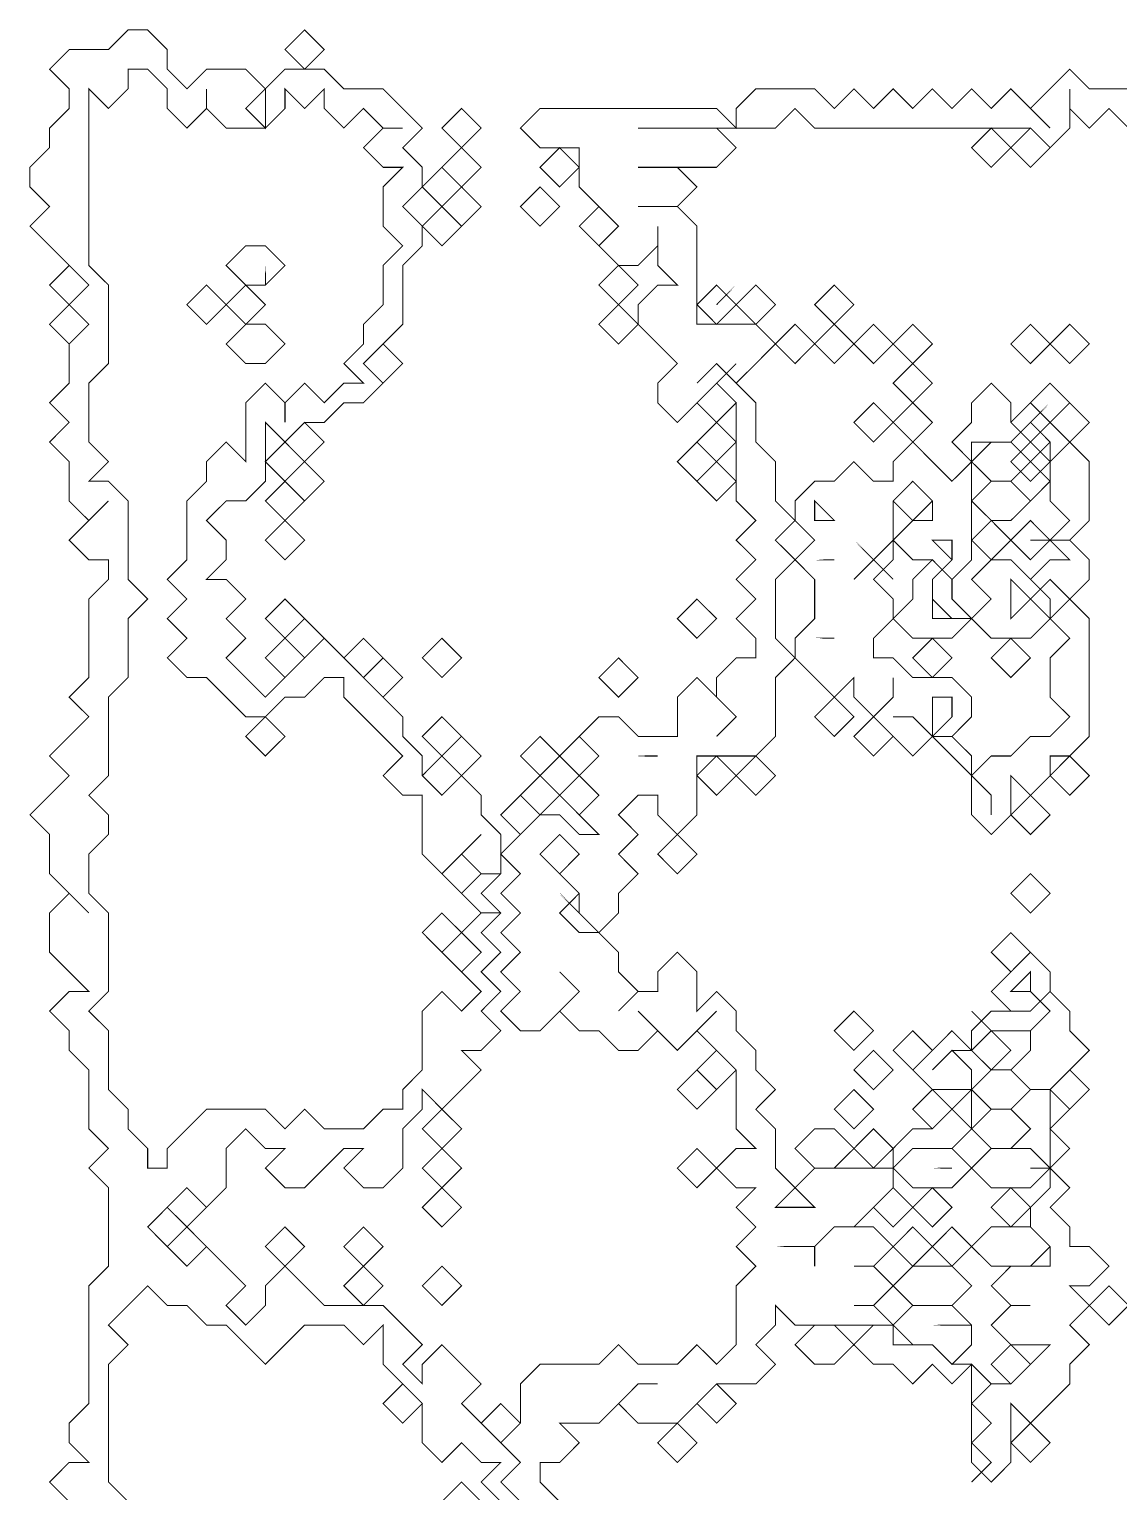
# Model space of a CAD drawing. Header units: metres. Extents: x 0 to 4945, y -4945 to 0.
# Drawn here: x 590 to 1127, y -2559 to -1838 of the extents above; entities that cross this region are included whole.
import ezdxf

# ---------------------------------------------------------------- set-up
doc = ezdxf.new("R2010")
doc.units = ezdxf.units.M
for name, color, linetype in [('conductor', 1, 'Continuous'), ('dielectric', 8, 'Continuous'), ('substrate', 5, 'Continuous')]:
    doc.layers.add(name, color=color, linetype=linetype)

msp = doc.modelspace()

# ---------------------------------------------------------------- linework, layer by layer
at = {"layer": 'conductor', "const_width": 0.5}
for points in [[(638.6, -1857.75), (638.6, -1867.43), (628.93, -1877.1), (619.25, -1867.43), (619.25, -1877.1), (619.25, -1886.78), (619.25, -1896.45), (619.25, -1906.13), (619.25, -1915.8), (619.25, -1925.48), (619.25, -1935.16), (619.25, -1944.83), (619.25, -1954.51), (628.93, -1964.18), (628.93, -1973.86), (628.93, -1983.54), (628.93, -1993.21), (628.93, -2002.89), (619.25, -2012.56), (619.25, -2022.24), (619.25, -2031.91), (619.25, -2041.59), (628.93, -2051.27), (619.25, -2060.94), (628.93, -2060.94), (638.6, -2070.62), (638.6, -2080.29), (638.6, -2089.97), (638.6, -2099.64), (638.6, -2109.32), (648.28, -2119), (638.6, -2128.67), (638.6, -2138.35), (638.6, -2148.02), (638.6, -2157.7), (628.93, -2167.38), (628.93, -2177.05), (628.93, -2186.73), (628.93, -2196.4), (628.93, -2206.08), (619.25, -2215.75), (628.93, -2225.43), (628.93, -2235.11), (619.25, -2244.78), (619.25, -2254.46), (619.25, -2264.13), (628.93, -2273.81), (628.93, -2283.48), (628.93, -2293.16), (628.93, -2302.84), (628.93, -2312.51), (619.25, -2322.19), (628.93, -2331.86), (628.93, -2341.54), (628.93, -2351.21), (628.93, -2360.89), (638.6, -2370.57), (638.6, -2380.24), (648.28, -2389.92), (648.28, -2399.59), (657.95, -2399.59), (657.95, -2389.92), (667.63, -2380.24), (677.3, -2370.57), (686.98, -2370.57), (696.66, -2370.57), (706.33, -2370.57), (716.01, -2380.24), (725.68, -2370.57), (735.36, -2380.24), (745.04, -2380.24), (754.71, -2380.24), (764.39, -2370.57), (774.06, -2370.57), (774.06, -2360.89), (783.74, -2351.21), (783.74, -2341.54), (783.74, -2331.86), (783.74, -2322.19), (793.41, -2312.51), (803.09, -2322.19), (812.77, -2312.51), (803.09, -2302.84), (812.77, -2293.16), (803.09, -2283.48), (812.77, -2273.81), (822.44, -2273.81), (812.77, -2273.81), (803.09, -2264.13), (812.77, -2254.46), (822.44, -2254.46), (812.77, -2254.46), (803.09, -2244.78), (812.77, -2235.11), (803.09, -2244.78), (793.41, -2254.46), (783.74, -2244.78), (783.74, -2235.11), (783.74, -2225.43), (783.74, -2215.75), (774.06, -2215.75), (764.39, -2206.08), (774.06, -2196.4), (764.39, -2186.73), (754.71, -2177.05), (745.04, -2167.38), (745.04, -2157.7), (735.36, -2157.7), (725.68, -2167.38), (716.01, -2167.38), (706.33, -2177.05), (696.66, -2177.05), (686.98, -2167.38), (677.3, -2157.7), (667.63, -2157.7), (657.95, -2148.02), (667.63, -2138.35), (657.95, -2128.67), (667.63, -2119), (657.95, -2109.32), (667.63, -2099.64), (667.63, -2089.97), (667.63, -2080.29), (667.63, -2070.62), (677.3, -2060.94), (677.3, -2051.27), (686.98, -2041.59), (696.66, -2051.27), (696.66, -2041.59), (696.66, -2031.91), (696.66, -2022.24), (706.33, -2012.56), (716.01, -2022.24), (716.01, -2031.91), (716.01, -2022.24), (725.68, -2012.56), (735.36, -2022.24), (745.04, -2012.56), (754.71, -2012.56), (745.04, -2002.89), (754.71, -1993.21), (754.71, -1983.54), (764.39, -1973.86), (764.39, -1964.18), (764.39, -1954.51), (774.06, -1944.83), (764.39, -1935.16), (764.39, -1925.48), (764.39, -1915.8), (774.06, -1906.13), (764.39, -1906.13), (754.71, -1896.45), (764.39, -1886.78), (774.06, -1886.78), (764.39, -1886.78), (754.71, -1877.1), (745.04, -1886.78), (735.36, -1877.1), (735.36, -1867.43), (725.68, -1877.1), (716.01, -1867.43), (716.01, -1877.1), (706.33, -1886.78), (696.66, -1886.78), (686.98, -1886.78), (677.3, -1877.1), (677.3, -1867.43), (677.3, -1877.1), (667.63, -1886.78), (657.95, -1877.1), (657.95, -1867.43), (648.28, -1857.75)], [(696.66, -1867.43)], [(870.82, -1886.78)], [(1054.66, -1896.45), (1064.34, -1886.78), (1074.01, -1896.45), (1064.34, -1906.13)], [(1074.01, -1896.45), (1083.69, -1886.78), (1093.36, -1896.45), (1083.69, -1906.13)], [(870.82, -1906.13)], [(686.98, -1954.51), (696.66, -1944.83), (706.33, -1944.83), (716.01, -1954.51), (706.33, -1964.18), (696.66, -1964.18)], [(890.17, -1944.83)], [(667.63, -1973.86), (677.3, -1964.18), (686.98, -1973.86), (677.3, -1983.54)], [(686.98, -1973.86), (696.66, -1964.18), (706.33, -1973.86), (696.66, -1983.54)], [(919.2, -1973.86), (928.88, -1964.18), (938.55, -1973.86), (928.88, -1983.54)], [(938.55, -1973.86), (948.23, -1964.18), (957.9, -1973.86), (948.23, -1983.54)], [(977.25, -1973.86), (986.93, -1964.18), (996.61, -1973.86), (986.93, -1983.54)], [(686.98, -1993.21), (696.66, -1983.54), (706.33, -1983.54), (716.01, -1993.21), (706.33, -2002.89), (696.66, -2002.89)], [(957.9, -1993.21), (967.58, -1983.54), (977.25, -1993.21), (967.58, -2002.89)], [(977.25, -1993.21), (986.93, -1983.54), (996.61, -1993.21), (986.93, -2002.89)], [(996.61, -1993.21), (1006.28, -1983.54), (1015.96, -1993.21), (1006.28, -2002.89)], [(1015.96, -1993.21), (1025.63, -1983.54), (1035.31, -1993.21), (1025.63, -2002.89)], [(1074.01, -1993.21), (1083.69, -1983.54), (1093.36, -1993.21), (1083.69, -2002.89)], [(1093.36, -1993.21), (1103.04, -1983.54), (1112.71, -1993.21), (1103.04, -2002.89)], [(1015.96, -2012.56), (1025.63, -2002.89), (1035.31, -2012.56), (1025.63, -2022.24)], [(1054.66, -2022.24), (1064.34, -2012.56), (1074.01, -2022.24), (1074.01, -2031.91), (1083.69, -2041.59), (1074.01, -2051.27), (1083.69, -2060.94), (1093.36, -2051.27), (1103.04, -2041.59), (1112.71, -2051.27), (1112.71, -2060.94), (1112.71, -2070.62), (1112.71, -2080.29), (1103.04, -2089.97), (1093.36, -2089.97), (1083.69, -2089.97), (1093.36, -2089.97), (1103.04, -2089.97), (1112.71, -2099.64), (1112.71, -2109.32), (1103.04, -2119), (1093.36, -2109.32), (1083.69, -2119), (1074.01, -2109.32), (1074.01, -2119), (1074.01, -2128.67), (1083.69, -2119), (1093.36, -2128.67), (1103.04, -2119), (1112.71, -2128.67), (1112.71, -2138.35), (1112.71, -2148.02), (1112.71, -2157.7), (1112.71, -2167.38), (1112.71, -2177.05), (1112.71, -2186.73), (1103.04, -2196.4), (1093.36, -2196.4), (1093.36, -2206.08), (1083.69, -2215.75), (1074.01, -2206.08), (1074.01, -2215.75), (1074.01, -2225.43), (1064.34, -2235.11), (1054.66, -2225.43), (1054.66, -2215.75), (1054.66, -2206.08), (1044.98, -2196.4), (1035.31, -2186.73), (1044.98, -2177.05), (1044.98, -2167.38), (1035.31, -2167.38), (1035.31, -2177.05), (1035.31, -2186.73), (1025.63, -2196.4), (1015.96, -2186.73), (1006.28, -2177.05), (1015.96, -2167.38), (1015.96, -2157.7), (1015.96, -2167.38), (1006.28, -2177.05), (996.61, -2167.38), (996.61, -2157.7), (986.93, -2167.38), (977.25, -2157.7), (967.58, -2148.02), (967.58, -2138.35), (977.25, -2128.67), (977.25, -2119), (977.25, -2109.32), (967.58, -2099.64), (977.25, -2089.97), (967.58, -2080.29), (967.58, -2070.62), (977.25, -2060.94), (986.93, -2060.94), (996.61, -2051.27), (1006.28, -2060.94), (1015.96, -2060.94), (1015.96, -2051.27), (1025.63, -2041.59), (1035.31, -2051.27), (1044.98, -2060.94), (1054.66, -2051.27), (1044.98, -2041.59), (1054.66, -2031.91)], [(1083.69, -2022.24), (1093.36, -2012.56), (1103.04, -2022.24), (1093.36, -2031.91)], [(996.61, -2031.91), (1006.28, -2022.24), (1015.96, -2031.91), (1006.28, -2041.59)], [(1015.96, -2031.91), (1025.63, -2022.24), (1035.31, -2031.91), (1025.63, -2041.59)], [(1074.01, -2031.91), (1083.69, -2022.24), (1093.36, -2031.91), (1083.69, -2041.59)], [(1093.36, -2031.91), (1103.04, -2022.24), (1112.71, -2031.91), (1103.04, -2041.59)], [(1083.69, -2041.59), (1093.36, -2031.91), (1103.04, -2041.59), (1093.36, -2051.27)], [(928.88, -2041.59)], [(1074.01, -2051.27), (1083.69, -2041.59), (1093.36, -2051.27), (1083.69, -2060.94)], [(716.01, -2051.27)], [(996.61, -2089.97), (1006.28, -2099.64), (996.61, -2109.32), (1006.28, -2099.64), (1015.96, -2109.32), (1006.28, -2099.64), (1015.96, -2089.97), (1006.28, -2099.64)], [(1035.31, -2089.97), (1044.98, -2099.64), (1035.31, -2109.32), (1035.31, -2119), (1035.31, -2128.67), (1044.98, -2128.67), (1054.66, -2128.67), (1044.98, -2128.67), (1035.31, -2119), (1035.31, -2109.32), (1044.98, -2099.64), (1044.98, -2089.97)], [(1083.69, -2119), (1093.36, -2109.32), (1103.04, -2119), (1093.36, -2128.67)], [(938.55, -2157.7)], [(977.25, -2177.05), (986.93, -2167.38), (996.61, -2177.05), (986.93, -2186.73)], [(696.66, -2186.73), (706.33, -2177.05), (716.01, -2186.73), (706.33, -2196.4)], [(996.61, -2186.73), (1006.28, -2177.05), (1015.96, -2186.73), (1006.28, -2196.4)], [(890.17, -2196.4), (899.85, -2196.4)], [(919.2, -2206.08), (928.88, -2196.4), (938.55, -2206.08), (928.88, -2215.75)], [(938.55, -2206.08), (948.23, -2196.4), (957.9, -2206.08), (948.23, -2215.75)], [(1093.36, -2206.08), (1103.04, -2196.4), (1112.71, -2206.08), (1103.04, -2215.75)], [(1074.01, -2225.43), (1083.69, -2215.75), (1093.36, -2225.43), (1083.69, -2235.11)], [(841.79, -2244.78), (851.47, -2235.11), (861.14, -2244.78), (851.47, -2254.46)], [(899.85, -2244.78), (909.52, -2235.11), (919.2, -2244.78), (909.52, -2254.46)], [(793.41, -2254.46), (803.09, -2244.78), (812.77, -2254.46), (803.09, -2264.13)], [(1074.01, -2264.13), (1083.69, -2254.46), (1093.36, -2264.13), (1083.69, -2273.81)], [(783.74, -2283.48), (793.41, -2273.81), (803.09, -2283.48), (793.41, -2293.16)], [(793.41, -2293.16), (803.09, -2283.48), (812.77, -2293.16), (803.09, -2302.84)], [(1064.34, -2293.16), (1074.01, -2283.48), (1083.69, -2293.16), (1074.01, -2302.84)], [(1074.01, -2302.84), (1083.69, -2293.16), (1093.36, -2302.84), (1093.36, -2312.51), (1083.69, -2322.19), (1074.01, -2322.19), (1064.34, -2312.51)], [(861.14, -2302.84)], [(986.93, -2331.86), (996.61, -2322.19), (1006.28, -2331.86), (996.61, -2341.54)], [(1015.96, -2341.54), (1025.63, -2331.86), (1035.31, -2341.54), (1025.63, -2351.21)], [(996.61, -2351.21), (1006.28, -2341.54), (1015.96, -2351.21), (1006.28, -2360.89)], [(1074.01, -2341.54)], [(1093.36, -2360.89), (1103.04, -2351.21), (1112.71, -2360.89), (1103.04, -2370.57)], [(986.93, -2370.57), (996.61, -2360.89), (1006.28, -2370.57), (996.61, -2380.24)], [(1025.63, -2370.57), (1035.31, -2360.89), (1044.98, -2370.57), (1035.31, -2380.24)], [(1074.01, -2360.89)], [(967.58, -2389.92), (977.25, -2380.24), (986.93, -2380.24), (996.61, -2389.92), (986.93, -2399.59), (977.25, -2399.59)], [(996.61, -2389.92), (1006.28, -2380.24), (1015.96, -2389.92), (1006.28, -2399.59)], [(1074.01, -2380.24)], [(1035.31, -2399.59), (1044.98, -2399.59)], [(648.28, -2418.95)], [(996.61, -2418.95)], [(1015.96, -2418.95)], [(1035.31, -2418.95)], [(1074.01, -2418.95)], [(648.28, -2438.3)], [(957.9, -2438.3), (967.58, -2438.3), (977.25, -2438.3), (967.58, -2438.3)], [(996.61, -2438.3)], [(1035.31, -2438.3)], [(1112.71, -2467.32), (1122.39, -2457.65), (1132.07, -2467.32), (1122.39, -2477)], [(967.58, -2486.68), (977.25, -2477), (986.93, -2477), (996.61, -2486.68), (986.93, -2496.35), (977.25, -2496.35)], [(1035.31, -2477), (1044.98, -2477), (1054.66, -2477), (1044.98, -2477)], [(764.39, -2515.7), (774.06, -2506.03), (783.74, -2515.7), (774.06, -2525.38)], [(919.2, -2515.7), (928.88, -2506.03), (938.55, -2515.7), (928.88, -2525.38)], [(822.44, -2525.38)], [(899.85, -2535.05), (909.52, -2525.38), (919.2, -2535.05), (909.52, -2544.73)], [(1074.01, -2535.05), (1083.69, -2525.38), (1093.36, -2535.05), (1083.69, -2544.73)], [(793.41, -2564.08), (803.09, -2554.41), (812.77, -2564.08), (803.09, -2573.76)]]:
    msp.add_lwpolyline(points, close=True, dxfattribs=at)
for points in [[(1132.07, -1886.78), (1122.39, -1877.1), (1112.71, -1886.78), (1103.04, -1877.1), (1103.04, -1867.43), (1103.04, -1877.1), (1103.04, -1886.78), (1093.36, -1896.45), (1083.69, -1886.78), (1074.01, -1886.78), (1064.34, -1886.78), (1054.66, -1886.78), (1044.98, -1886.78), (1035.31, -1886.78), (1025.63, -1886.78), (1015.96, -1886.78), (1006.28, -1886.78), (996.61, -1886.78), (986.93, -1886.78), (977.25, -1886.78), (967.58, -1877.1), (957.9, -1886.78), (948.23, -1886.78), (938.55, -1886.78), (928.88, -1886.78), (919.2, -1886.78), (909.52, -1886.78), (899.85, -1886.78), (890.17, -1886.78), (899.85, -1886.78), (909.52, -1886.78), (919.2, -1886.78), (928.88, -1886.78), (938.55, -1896.45), (928.88, -1906.13), (919.2, -1906.13), (909.52, -1906.13), (899.85, -1906.13), (890.17, -1906.13), (899.85, -1906.13), (909.52, -1906.13), (919.2, -1915.8), (909.52, -1925.48), (899.85, -1925.48), (890.17, -1925.48), (899.85, -1925.48), (909.52, -1925.48), (919.2, -1935.16), (919.2, -1944.83), (919.2, -1954.51), (919.2, -1964.18), (919.2, -1973.86), (919.2, -1983.54), (928.88, -1983.54), (938.55, -1983.54), (948.23, -1983.54), (957.9, -1993.21), (948.23, -2002.89), (938.55, -2012.56), (928.88, -2002.89), (919.2, -2012.56), (928.88, -2002.89), (938.55, -2012.56), (948.23, -2022.24), (948.23, -2031.91), (948.23, -2041.59), (957.9, -2051.27), (957.9, -2060.94), (957.9, -2070.62), (967.58, -2080.29), (957.9, -2089.97), (967.58, -2099.64), (957.9, -2109.32), (957.9, -2119), (957.9, -2128.67), (957.9, -2138.35), (967.58, -2148.02), (957.9, -2157.7), (957.9, -2167.38), (957.9, -2177.05), (957.9, -2186.73), (948.23, -2196.4), (938.55, -2196.4), (928.88, -2196.4), (919.2, -2196.4), (919.2, -2206.08), (919.2, -2215.75), (919.2, -2225.43), (909.52, -2235.11), (899.85, -2225.43), (899.85, -2215.75), (890.17, -2215.75), (880.5, -2225.43), (890.17, -2235.11), (880.5, -2244.78), (890.17, -2254.46), (880.5, -2264.13), (880.5, -2273.81), (870.82, -2283.48), (861.14, -2273.81), (861.14, -2264.13), (851.47, -2254.46), (861.14, -2244.78), (851.47, -2235.11), (841.79, -2244.78), (851.47, -2254.46), (861.14, -2264.13), (851.47, -2273.81), (861.14, -2283.48), (870.82, -2283.48), (880.5, -2293.16), (880.5, -2302.84), (890.17, -2312.51), (880.5, -2322.19), (890.17, -2312.51), (899.85, -2312.51), (899.85, -2302.84), (909.52, -2293.16), (919.2, -2302.84), (919.2, -2312.51), (919.2, -2322.19), (928.88, -2312.51), (938.55, -2322.19), (938.55, -2331.86), (948.23, -2341.54), (948.23, -2351.21), (957.9, -2360.89), (948.23, -2370.57), (957.9, -2380.24), (957.9, -2389.92), (957.9, -2399.59), (967.58, -2409.27), (957.9, -2418.95), (967.58, -2418.95), (977.25, -2418.95), (967.58, -2409.27), (977.25, -2399.59), (986.93, -2399.59), (996.61, -2399.59), (1006.28, -2399.59), (1015.96, -2399.59), (1015.96, -2389.92), (1025.63, -2380.24), (1035.31, -2380.24), (1044.98, -2370.57), (1054.66, -2380.24), (1044.98, -2370.57), (1054.66, -2360.89), (1044.98, -2360.89), (1035.31, -2360.89), (1025.63, -2351.21), (1035.31, -2341.54), (1044.98, -2331.86), (1054.66, -2341.54), (1054.66, -2331.86), (1064.34, -2322.19), (1074.01, -2322.19), (1083.69, -2322.19), (1093.36, -2312.51), (1103.04, -2322.19), (1103.04, -2331.86), (1112.71, -2341.54), (1103.04, -2351.21), (1093.36, -2360.89), (1103.04, -2370.57), (1093.36, -2380.24), (1103.04, -2389.92), (1093.36, -2399.59), (1083.69, -2399.59), (1093.36, -2399.59), (1103.04, -2409.27), (1093.36, -2418.95), (1103.04, -2428.62), (1103.04, -2438.3), (1112.71, -2438.3), (1122.39, -2447.97), (1112.71, -2457.65), (1103.04, -2457.65), (1112.71, -2467.32), (1103.04, -2477), (1112.71, -2486.68), (1103.04, -2496.35), (1103.04, -2506.03), (1093.36, -2515.7), (1083.69, -2525.38), (1074.01, -2515.7), (1074.01, -2525.38), (1074.01, -2535.05), (1074.01, -2544.73), (1064.34, -2554.41), (1054.66, -2544.73), (1054.66, -2535.05), (1054.66, -2525.38), (1054.66, -2515.7), (1054.66, -2506.03), (1054.66, -2496.35), (1044.98, -2506.03), (1035.31, -2496.35), (1025.63, -2506.03), (1015.96, -2496.35), (1006.28, -2496.35), (996.61, -2486.68), (1006.28, -2477), (1015.96, -2477), (1006.28, -2477), (996.61, -2477), (986.93, -2477), (977.25, -2477), (967.58, -2477), (957.9, -2467.32), (957.9, -2477), (948.23, -2486.68), (957.9, -2496.35), (948.23, -2506.03), (938.55, -2506.03), (928.88, -2506.03), (919.2, -2515.7), (909.52, -2525.38), (899.85, -2525.38), (890.17, -2525.38), (880.5, -2515.7), (890.17, -2506.03), (899.85, -2506.03), (890.17, -2506.03), (880.5, -2515.7), (870.82, -2525.38), (861.14, -2525.38), (851.47, -2525.38), (861.14, -2535.05), (851.47, -2544.73), (841.79, -2544.73), (841.79, -2554.41), (851.47, -2564.08)], [(822.44, -2564.08), (812.77, -2554.41), (822.44, -2544.73), (812.77, -2544.73), (803.09, -2535.05), (793.41, -2544.73), (783.74, -2535.05), (783.74, -2525.38), (783.74, -2515.7), (774.06, -2506.03), (764.39, -2496.35), (764.39, -2486.68), (764.39, -2477), (754.71, -2486.68), (745.04, -2477), (735.36, -2477), (725.68, -2477), (716.01, -2486.68), (706.33, -2496.35), (696.66, -2486.68), (686.98, -2477), (677.3, -2477), (667.63, -2467.32), (657.95, -2467.32), (648.28, -2457.65), (638.6, -2467.32), (628.93, -2477), (638.6, -2486.68), (628.93, -2496.35), (628.93, -2506.03), (628.93, -2515.7), (628.93, -2525.38), (628.93, -2535.05), (628.93, -2544.73), (628.93, -2554.41), (638.6, -2564.08)]]:
    msp.add_lwpolyline(points, dxfattribs=at)
at = {"layer": 'dielectric', "const_width": 0.5}
for points in [[(783.74, -1886.78)], [(938.55, -1886.78)], [(1093.36, -1886.78)], [(783.74, -1925.48)], [(706.33, -2041.59)], [(1054.66, -2051.27)], [(1054.66, -2089.97)], [(1074.01, -2089.97)], [(1093.36, -2089.97)], [(1054.66, -2109.32)], [(1015.96, -2128.67)], [(1054.66, -2128.67)], [(1093.36, -2128.67)], [(948.23, -2148.02)], [(1015.96, -2148.02)], [(1054.66, -2148.02)], [(1093.36, -2148.02)], [(706.33, -2157.7)], [(1054.66, -2167.38)], [(1074.01, -2167.38)], [(1093.36, -2167.38)], [(909.52, -2186.73)], [(1054.66, -2186.73)], [(1074.01, -2186.73)], [(1093.36, -2186.73)], [(783.74, -2196.4)], [(1093.36, -2206.08)], [(822.44, -2235.11)], [(861.14, -2235.11)], [(822.44, -2273.81)], [(861.14, -2273.81)], [(861.14, -2312.51)], [(1093.36, -2322.19)], [(1054.66, -2341.54)], [(1093.36, -2360.89)], [(1054.66, -2380.24)], [(686.98, -2399.59)], [(745.04, -2399.59)], [(1054.66, -2399.59)], [(1054.66, -2418.95)], [(977.25, -2438.3)], [(1015.96, -2438.3)], [(1054.66, -2438.3)], [(1093.36, -2438.3)], [(1015.96, -2457.65)], [(1054.66, -2457.65)], [(1054.66, -2477)], [(1054.66, -2496.35)], [(619.25, -2506.03)], [(783.74, -2506.03)]]:
    msp.add_lwpolyline(points, close=True, dxfattribs=at)
at = {"layer": 'substrate', "const_width": 0.5}
for points in [[(609.57, -2564.08), (599.9, -2554.41), (609.57, -2544.73), (619.25, -2544.73), (609.57, -2535.05), (609.57, -2525.38), (619.25, -2515.7), (619.25, -2506.03), (619.25, -2496.35), (619.25, -2486.68), (619.25, -2477), (619.25, -2467.32), (619.25, -2457.65), (628.93, -2447.97), (628.93, -2438.3), (628.93, -2428.62), (628.93, -2418.95), (628.93, -2409.27), (619.25, -2399.59), (628.93, -2389.92), (619.25, -2380.24), (619.25, -2370.57), (619.25, -2360.89), (619.25, -2351.21), (609.57, -2341.54), (609.57, -2331.86), (599.9, -2322.19), (609.57, -2312.51), (619.25, -2312.51), (609.57, -2302.84), (599.9, -2293.16), (599.9, -2283.48), (599.9, -2273.81), (609.57, -2264.13), (619.25, -2273.81), (609.57, -2264.13), (599.9, -2254.46), (599.9, -2244.78), (599.9, -2235.11), (590.22, -2225.43), (599.9, -2215.75), (609.57, -2206.08), (599.9, -2196.4), (609.57, -2186.73), (619.25, -2177.05), (609.57, -2167.38), (619.25, -2157.7), (619.25, -2148.02), (619.25, -2138.35), (619.25, -2128.67), (619.25, -2119), (628.93, -2109.32), (628.93, -2099.64), (619.25, -2099.64), (609.57, -2089.97), (619.25, -2080.29), (628.93, -2070.62), (619.25, -2080.29), (609.57, -2070.62), (609.57, -2060.94), (609.57, -2051.27), (599.9, -2041.59), (609.57, -2031.91), (599.9, -2022.24), (609.57, -2012.56), (609.57, -2002.89), (609.57, -1993.21), (619.25, -1983.54), (609.57, -1973.86), (619.25, -1964.18), (609.57, -1954.51), (599.9, -1944.83), (590.22, -1935.16), (599.9, -1925.48), (590.22, -1915.8), (590.22, -1906.13), (599.9, -1896.45), (599.9, -1886.78), (609.57, -1877.1), (609.57, -1867.43), (599.9, -1857.75), (609.57, -1848.07), (619.25, -1848.07), (628.93, -1848.07), (638.6, -1838.4), (648.28, -1838.4), (657.95, -1848.07), (657.95, -1857.75), (667.63, -1867.43), (677.3, -1857.75), (686.98, -1857.75), (696.66, -1857.75), (706.33, -1867.43), (696.66, -1877.1), (706.33, -1886.78), (706.33, -1877.1), (706.33, -1867.43), (716.01, -1857.75), (725.68, -1857.75), (735.36, -1857.75), (745.04, -1867.43), (754.71, -1867.43), (764.39, -1867.43), (774.06, -1877.1), (783.74, -1886.78), (774.06, -1896.45), (783.74, -1906.13), (783.74, -1915.8), (774.06, -1925.48), (783.74, -1935.16), (783.74, -1944.83), (774.06, -1954.51), (774.06, -1964.18), (774.06, -1973.86), (774.06, -1983.54), (764.39, -1993.21), (754.71, -2002.89), (764.39, -2012.56), (754.71, -2022.24), (745.04, -2022.24), (735.36, -2031.91), (725.68, -2031.91), (716.01, -2041.59), (706.33, -2031.91), (706.33, -2041.59), (706.33, -2051.27), (706.33, -2060.94), (696.66, -2070.62), (686.98, -2070.62), (677.3, -2080.29), (686.98, -2089.97), (686.98, -2099.64), (677.3, -2109.32), (686.98, -2109.32), (696.66, -2119), (686.98, -2128.67), (696.66, -2138.35), (686.98, -2148.02), (696.66, -2157.7), (706.33, -2167.38), (716.01, -2157.7), (725.68, -2148.02), (735.36, -2138.35), (745.04, -2148.02), (754.71, -2157.7), (764.39, -2167.38), (774.06, -2177.05), (774.06, -2186.73), (783.74, -2196.4), (783.74, -2206.08), (793.41, -2215.75), (803.09, -2206.08), (812.77, -2215.75), (812.77, -2225.43), (822.44, -2235.11), (822.44, -2244.78), (822.44, -2254.46), (812.77, -2264.13), (822.44, -2273.81), (812.77, -2283.48), (822.44, -2293.16), (812.77, -2302.84), (822.44, -2312.51), (812.77, -2322.19), (822.44, -2331.86), (812.77, -2341.54), (803.09, -2341.54), (812.77, -2351.21), (803.09, -2360.89), (793.41, -2370.57), (783.74, -2360.89), (783.74, -2370.57), (774.06, -2380.24), (774.06, -2389.92), (774.06, -2399.59), (764.39, -2409.27), (754.71, -2409.27), (745.04, -2399.59), (754.71, -2389.92), (745.04, -2389.92), (735.36, -2399.59), (725.68, -2409.27), (716.01, -2409.27), (706.33, -2399.59), (716.01, -2389.92), (706.33, -2389.92), (696.66, -2380.24), (686.98, -2389.92), (686.98, -2399.59), (686.98, -2409.27), (677.3, -2418.95), (667.63, -2409.27), (657.95, -2418.95), (648.28, -2428.62), (657.95, -2438.3), (667.63, -2447.97), (677.3, -2438.3), (686.98, -2447.97), (696.66, -2457.65), (686.98, -2467.32), (696.66, -2477), (706.33, -2467.32), (706.33, -2457.65), (716.01, -2447.97), (725.68, -2457.65), (735.36, -2467.32), (745.04, -2467.32), (754.71, -2467.32), (764.39, -2467.32), (774.06, -2477), (783.74, -2486.68), (774.06, -2496.35), (783.74, -2506.03), (783.74, -2496.35), (793.41, -2486.68), (803.09, -2496.35), (812.77, -2506.03), (803.09, -2515.7), (812.77, -2525.38), (822.44, -2535.05), (832.12, -2544.73), (822.44, -2554.41), (832.12, -2564.08)], [(832.12, -2564.08), (822.44, -2554.41), (832.12, -2544.73), (822.44, -2535.05), (832.12, -2525.38), (832.12, -2515.7), (832.12, -2506.03), (841.79, -2496.35), (851.47, -2496.35), (861.14, -2496.35), (870.82, -2496.35), (880.5, -2486.68), (890.17, -2496.35), (899.85, -2496.35), (909.52, -2496.35), (919.2, -2486.68), (928.88, -2496.35), (938.55, -2486.68), (938.55, -2477), (938.55, -2467.32), (938.55, -2457.65), (948.23, -2447.97), (938.55, -2438.3), (948.23, -2428.62), (938.55, -2418.95), (948.23, -2409.27), (938.55, -2409.27), (928.88, -2399.59), (938.55, -2389.92), (948.23, -2389.92), (938.55, -2380.24), (938.55, -2370.57), (938.55, -2360.89), (938.55, -2351.21), (928.88, -2341.54), (919.2, -2331.86), (928.88, -2322.19), (919.2, -2331.86), (909.52, -2341.54), (899.85, -2331.86), (890.17, -2322.19), (899.85, -2331.86), (890.17, -2341.54), (880.5, -2341.54), (870.82, -2331.86), (861.14, -2331.86), (851.47, -2322.19), (861.14, -2312.51), (851.47, -2302.84), (861.14, -2312.51), (851.47, -2322.19), (841.79, -2331.86), (832.12, -2331.86), (822.44, -2322.19), (832.12, -2312.51), (822.44, -2302.84), (832.12, -2293.16), (822.44, -2283.48), (832.12, -2273.81), (822.44, -2264.13), (832.12, -2254.46), (822.44, -2244.78), (832.12, -2235.11), (841.79, -2225.43), (851.47, -2225.43), (861.14, -2235.11), (870.82, -2235.11), (861.14, -2225.43), (870.82, -2215.75), (861.14, -2206.08), (870.82, -2196.4), (861.14, -2186.73), (870.82, -2177.05), (880.5, -2177.05), (890.17, -2186.73), (899.85, -2186.73), (909.52, -2186.73), (909.52, -2177.05), (909.52, -2167.38), (919.2, -2157.7), (928.88, -2167.38), (938.55, -2177.05), (928.88, -2186.73), (938.55, -2177.05), (928.88, -2167.38), (928.88, -2157.7), (938.55, -2148.02), (948.23, -2148.02), (948.23, -2138.35), (938.55, -2128.67), (948.23, -2119), (938.55, -2109.32), (948.23, -2099.64), (938.55, -2089.97), (948.23, -2080.29), (938.55, -2070.62), (938.55, -2060.94), (938.55, -2051.27), (938.55, -2041.59), (938.55, -2031.91), (938.55, -2022.24), (928.88, -2012.56), (938.55, -2002.89), (928.88, -2012.56), (919.2, -2022.24), (909.52, -2031.91), (899.85, -2022.24), (899.85, -2012.56), (909.52, -2002.89), (899.85, -1993.21), (890.17, -1983.54), (890.17, -1973.86), (899.85, -1964.18), (909.52, -1964.18), (899.85, -1954.51), (899.85, -1944.83), (899.85, -1935.16), (899.85, -1944.83), (890.17, -1954.51), (880.5, -1954.51), (870.82, -1944.83), (880.5, -1935.16), (870.82, -1925.48), (861.14, -1915.8), (861.14, -1906.13), (861.14, -1896.45), (851.47, -1896.45), (841.79, -1896.45), (832.12, -1886.78), (841.79, -1877.1), (851.47, -1877.1), (861.14, -1877.1), (870.82, -1877.1), (880.5, -1877.1), (890.17, -1877.1), (899.85, -1877.1), (909.52, -1877.1), (919.2, -1877.1), (928.88, -1877.1), (938.55, -1886.78), (938.55, -1877.1), (948.23, -1867.43), (957.9, -1867.43), (967.58, -1867.43), (977.25, -1867.43), (986.93, -1877.1), (996.61, -1867.43), (1006.28, -1877.1), (1015.96, -1867.43), (1025.63, -1877.1), (1035.31, -1867.43), (1044.98, -1877.1), (1054.66, -1867.43), (1064.34, -1877.1), (1074.01, -1867.43), (1083.69, -1877.1), (1093.36, -1886.78), (1083.69, -1877.1), (1093.36, -1867.43), (1103.04, -1857.75), (1112.71, -1867.43), (1122.39, -1867.43), (1132.07, -1867.43)]]:
    msp.add_lwpolyline(points, dxfattribs=at)
for points in [[(716.01, -1848.07), (725.68, -1838.4), (735.36, -1848.07), (725.68, -1857.75)], [(793.41, -1886.78), (803.09, -1877.1), (812.77, -1886.78), (803.09, -1896.45)], [(638.6, -1886.78)], [(745.04, -1886.78)], [(793.41, -1906.13), (803.09, -1896.45), (812.77, -1906.13), (803.09, -1915.8)], [(841.79, -1906.13), (851.47, -1896.45), (861.14, -1906.13), (851.47, -1915.8)], [(890.17, -1896.45)], [(783.74, -1915.8), (793.41, -1906.13), (803.09, -1915.8), (793.41, -1925.48)], [(793.41, -1925.48), (803.09, -1915.8), (812.77, -1925.48), (803.09, -1935.16)], [(832.12, -1925.48), (841.79, -1915.8), (851.47, -1925.48), (841.79, -1935.16)], [(899.85, -1915.8)], [(783.74, -1935.16), (793.41, -1925.48), (803.09, -1935.16), (793.41, -1944.83)], [(861.14, -1935.16), (870.82, -1925.48), (880.5, -1935.16), (870.82, -1944.83)], [(599.9, -1964.18), (609.57, -1954.51), (619.25, -1964.18), (609.57, -1973.86)], [(706.33, -1954.51), (706.33, -1964.18)], [(870.82, -1964.18), (880.5, -1954.51), (890.17, -1964.18), (880.5, -1973.86)], [(745.04, -1964.18)], [(938.55, -1964.18), (928.88, -1973.86)], [(599.9, -1983.54), (609.57, -1973.86), (619.25, -1983.54), (609.57, -1993.21)], [(870.82, -1983.54), (880.5, -1973.86), (890.17, -1983.54), (880.5, -1993.21)], [(1015.96, -1973.86)], [(706.33, -1993.21)], [(754.71, -2002.89), (764.39, -1993.21), (774.06, -2002.89), (764.39, -2012.56)], [(919.2, -2022.24), (928.88, -2012.56), (938.55, -2022.24), (928.88, -2031.91)], [(1093.36, -2022.24), (1083.69, -2031.91), (1074.01, -2041.59), (1064.34, -2041.59), (1054.66, -2041.59), (1054.66, -2051.27), (1054.66, -2060.94), (1054.66, -2070.62), (1054.66, -2080.29), (1054.66, -2089.97), (1054.66, -2099.64), (1044.98, -2109.32), (1035.31, -2099.64), (1025.63, -2099.64), (1015.96, -2089.97), (1025.63, -2080.29), (1035.31, -2080.29), (1035.31, -2070.62), (1025.63, -2060.94), (1015.96, -2070.62), (1015.96, -2080.29), (1015.96, -2089.97), (1015.96, -2099.64), (1006.28, -2109.32), (1015.96, -2119), (1015.96, -2128.67), (1006.28, -2138.35), (1006.28, -2148.02), (1015.96, -2148.02), (1025.63, -2157.7), (1035.31, -2157.7), (1044.98, -2157.7), (1054.66, -2167.38), (1054.66, -2177.05), (1044.98, -2186.73), (1035.31, -2186.73), (1025.63, -2177.05), (1015.96, -2177.05), (1025.63, -2177.05), (1035.31, -2186.73), (1044.98, -2186.73), (1054.66, -2196.4), (1054.66, -2206.08), (1064.34, -2215.75), (1064.34, -2225.43), (1064.34, -2215.75), (1054.66, -2206.08), (1064.34, -2196.4), (1074.01, -2196.4), (1083.69, -2186.73), (1093.36, -2186.73), (1103.04, -2177.05), (1093.36, -2167.38), (1093.36, -2157.7), (1093.36, -2148.02), (1103.04, -2138.35), (1093.36, -2128.67), (1093.36, -2119), (1083.69, -2109.32), (1093.36, -2099.64), (1103.04, -2099.64), (1093.36, -2089.97), (1103.04, -2080.29), (1093.36, -2070.62), (1093.36, -2060.94), (1093.36, -2051.27), (1093.36, -2041.59), (1083.69, -2031.91)], [(716.01, -2041.59), (725.68, -2031.91), (735.36, -2041.59), (725.68, -2051.27)], [(919.2, -2041.59), (928.88, -2031.91), (938.55, -2041.59), (928.88, -2051.27)], [(1006.28, -2031.91)], [(1074.01, -2041.59), (1083.69, -2031.91), (1093.36, -2041.59), (1083.69, -2051.27)], [(706.33, -2051.27), (716.01, -2041.59), (725.68, -2051.27), (716.01, -2060.94)], [(909.52, -2051.27), (919.2, -2041.59), (928.88, -2051.27), (919.2, -2060.94)], [(1054.66, -2051.27), (1064.34, -2041.59), (1074.01, -2041.59), (1083.69, -2051.27), (1074.01, -2060.94), (1064.34, -2060.94)], [(716.01, -2060.94), (725.68, -2051.27), (735.36, -2060.94), (725.68, -2070.62)], [(919.2, -2060.94), (928.88, -2051.27), (938.55, -2060.94), (928.88, -2070.62)], [(1074.01, -2060.94), (1083.69, -2051.27), (1093.36, -2060.94), (1083.69, -2070.62)], [(706.33, -2070.62), (716.01, -2060.94), (725.68, -2070.62), (716.01, -2080.29)], [(1015.96, -2070.62), (1025.63, -2060.94), (1035.31, -2070.62), (1025.63, -2080.29)], [(1054.66, -2070.62), (1064.34, -2060.94), (1074.01, -2060.94), (1083.69, -2070.62), (1074.01, -2080.29), (1064.34, -2080.29)], [(977.25, -2070.62), (977.25, -2080.29), (986.93, -2080.29)], [(706.33, -2089.97), (716.01, -2080.29), (725.68, -2089.97), (716.01, -2099.64)], [(1054.66, -2089.97), (1064.34, -2080.29), (1074.01, -2089.97), (1064.34, -2099.64)], [(1074.01, -2089.97), (1083.69, -2080.29), (1093.36, -2089.97), (1083.69, -2099.64)], [(977.25, -2099.64), (986.93, -2099.64)], [(1025.63, -2109.32), (1035.31, -2099.64), (1044.98, -2109.32), (1044.98, -2119), (1054.66, -2128.67), (1044.98, -2138.35), (1035.31, -2138.35), (1025.63, -2138.35), (1015.96, -2128.67), (1025.63, -2119)], [(1054.66, -2109.32), (1064.34, -2099.64), (1074.01, -2099.64), (1083.69, -2109.32), (1093.36, -2119), (1093.36, -2128.67), (1083.69, -2138.35), (1074.01, -2138.35), (1064.34, -2138.35), (1054.66, -2128.67), (1064.34, -2119)], [(706.33, -2128.67), (716.01, -2119), (725.68, -2128.67), (716.01, -2138.35)], [(909.52, -2128.67), (919.2, -2119), (928.88, -2128.67), (919.2, -2138.35)], [(986.93, -2119)], [(716.01, -2138.35), (725.68, -2128.67), (735.36, -2138.35), (725.68, -2148.02)], [(706.33, -2148.02), (716.01, -2138.35), (725.68, -2148.02), (716.01, -2157.7)], [(745.04, -2148.02), (754.71, -2138.35), (764.39, -2148.02), (754.71, -2157.7)], [(783.74, -2148.02), (793.41, -2138.35), (803.09, -2148.02), (793.41, -2157.7)], [(977.25, -2138.35), (986.93, -2138.35)], [(1025.63, -2148.02), (1035.31, -2138.35), (1044.98, -2148.02), (1035.31, -2157.7)], [(1064.34, -2148.02), (1074.01, -2138.35), (1083.69, -2148.02), (1074.01, -2157.7)], [(754.71, -2157.7), (764.39, -2148.02), (774.06, -2157.7), (764.39, -2167.38)], [(870.82, -2157.7), (880.5, -2148.02), (890.17, -2157.7), (880.5, -2167.38)], [(986.93, -2157.7)], [(783.74, -2186.73), (793.41, -2177.05), (803.09, -2186.73), (793.41, -2196.4)], [(986.93, -2177.05)], [(706.33, -2186.73)], [(793.41, -2196.4), (803.09, -2186.73), (812.77, -2196.4), (803.09, -2206.08)], [(832.12, -2196.4), (841.79, -2186.73), (851.47, -2196.4), (841.79, -2206.08)], [(851.47, -2196.4), (861.14, -2186.73), (870.82, -2196.4), (861.14, -2206.08)], [(783.74, -2206.08), (793.41, -2196.4), (803.09, -2206.08), (793.41, -2215.75)], [(832.12, -2215.75), (841.79, -2206.08), (851.47, -2215.75), (841.79, -2225.43)], [(851.47, -2215.75), (861.14, -2206.08), (870.82, -2215.75), (861.14, -2225.43)], [(1093.36, -2206.08)], [(822.44, -2225.43), (832.12, -2215.75), (841.79, -2225.43), (832.12, -2235.11)], [(1083.69, -2225.43)], [(851.47, -2264.13), (861.14, -2273.81)], [(1083.69, -2264.13)], [(1083.69, -2302.84), (1074.01, -2312.51), (1083.69, -2312.51), (1093.36, -2322.19), (1083.69, -2331.86), (1074.01, -2331.86), (1064.34, -2331.86), (1054.66, -2322.19), (1064.34, -2331.86), (1054.66, -2341.54), (1044.98, -2341.54), (1035.31, -2351.21), (1044.98, -2341.54), (1054.66, -2351.21), (1054.66, -2360.89), (1054.66, -2370.57), (1054.66, -2380.24), (1044.98, -2389.92), (1035.31, -2389.92), (1025.63, -2389.92), (1015.96, -2399.59), (1015.96, -2409.27), (1006.28, -2418.95), (996.61, -2428.62), (986.93, -2428.62), (977.25, -2438.3), (977.25, -2447.97), (977.25, -2438.3), (986.93, -2428.62), (996.61, -2428.62), (1006.28, -2428.62), (1015.96, -2438.3), (1006.28, -2447.97), (996.61, -2447.97), (1006.28, -2447.97), (1015.96, -2457.65), (1006.28, -2467.32), (996.61, -2467.32), (1006.28, -2467.32), (1015.96, -2477), (1015.96, -2486.68), (1025.63, -2486.68), (1035.31, -2486.68), (1044.98, -2496.35), (1054.66, -2496.35), (1064.34, -2506.03), (1054.66, -2515.7), (1064.34, -2525.38), (1054.66, -2535.05), (1064.34, -2544.73), (1054.66, -2554.41), (1064.34, -2544.73), (1054.66, -2535.05), (1064.34, -2525.38), (1054.66, -2515.7), (1064.34, -2506.03), (1074.01, -2506.03), (1083.69, -2496.35), (1093.36, -2486.68), (1083.69, -2486.68), (1074.01, -2486.68), (1064.34, -2477), (1074.01, -2467.32), (1083.69, -2467.32), (1074.01, -2467.32), (1064.34, -2457.65), (1074.01, -2447.97), (1083.69, -2447.97), (1093.36, -2447.97), (1093.36, -2438.3), (1083.69, -2428.62), (1083.69, -2418.95), (1093.36, -2409.27), (1093.36, -2399.59), (1093.36, -2389.92), (1093.36, -2380.24), (1093.36, -2370.57), (1093.36, -2360.89), (1083.69, -2360.89), (1074.01, -2351.21), (1083.69, -2341.54), (1083.69, -2331.86), (1093.36, -2322.19), (1083.69, -2312.51)], [(1054.66, -2341.54), (1064.34, -2331.86), (1074.01, -2341.54), (1064.34, -2351.21)], [(919.2, -2351.21), (928.88, -2341.54), (938.55, -2351.21), (928.88, -2360.89)], [(909.52, -2360.89), (919.2, -2351.21), (928.88, -2360.89), (919.2, -2370.57)], [(1054.66, -2360.89), (1064.34, -2351.21), (1074.01, -2351.21), (1083.69, -2360.89), (1074.01, -2370.57), (1064.34, -2370.57)], [(783.74, -2380.24), (793.41, -2370.57), (803.09, -2380.24), (793.41, -2389.92)], [(1054.66, -2380.24), (1064.34, -2370.57), (1074.01, -2370.57), (1083.69, -2380.24), (1074.01, -2389.92), (1064.34, -2389.92)], [(667.63, -2389.92)], [(783.74, -2399.59), (793.41, -2389.92), (803.09, -2399.59), (793.41, -2409.27)], [(909.52, -2399.59), (919.2, -2389.92), (928.88, -2399.59), (919.2, -2409.27)], [(977.25, -2389.92)], [(1015.96, -2399.59), (1025.63, -2389.92), (1035.31, -2389.92), (1044.98, -2389.92), (1054.66, -2399.59), (1044.98, -2409.27), (1035.31, -2409.27), (1025.63, -2409.27)], [(1054.66, -2399.59), (1064.34, -2389.92), (1074.01, -2389.92), (1083.69, -2389.92), (1093.36, -2399.59), (1083.69, -2409.27), (1074.01, -2409.27), (1064.34, -2409.27)], [(657.95, -2418.95), (667.63, -2409.27), (677.3, -2418.95), (667.63, -2428.62)], [(783.74, -2418.95), (793.41, -2409.27), (803.09, -2418.95), (793.41, -2428.62)], [(977.25, -2409.27)], [(1006.28, -2418.95), (1015.96, -2409.27), (1025.63, -2418.95), (1015.96, -2428.62)], [(1025.63, -2418.95), (1035.31, -2409.27), (1044.98, -2418.95), (1035.31, -2428.62)], [(1064.34, -2418.95), (1074.01, -2409.27), (1083.69, -2418.95), (1074.01, -2428.62)], [(657.95, -2438.3), (667.63, -2428.62), (677.3, -2438.3), (667.63, -2447.97)], [(706.33, -2438.3), (716.01, -2428.62), (725.68, -2438.3), (716.01, -2447.97)], [(745.04, -2438.3), (754.71, -2428.62), (764.39, -2438.3), (754.71, -2447.97)], [(1015.96, -2438.3), (1025.63, -2428.62), (1035.31, -2438.3), (1025.63, -2447.97)], [(1035.31, -2438.3), (1044.98, -2428.62), (1054.66, -2438.3), (1044.98, -2447.97)], [(1054.66, -2438.3), (1064.34, -2428.62), (1074.01, -2428.62), (1083.69, -2428.62), (1093.36, -2438.3), (1083.69, -2447.97), (1074.01, -2447.97), (1064.34, -2447.97)], [(745.04, -2457.65), (754.71, -2447.97), (764.39, -2457.65), (754.71, -2467.32)], [(783.74, -2457.65), (793.41, -2447.97), (803.09, -2457.65), (793.41, -2467.32)], [(1015.96, -2457.65), (1025.63, -2447.97), (1035.31, -2447.97), (1044.98, -2447.97), (1054.66, -2457.65), (1044.98, -2467.32), (1035.31, -2467.32), (1025.63, -2467.32)], [(977.25, -2467.32)], [(1015.96, -2477), (1025.63, -2467.32), (1035.31, -2467.32), (1044.98, -2467.32), (1054.66, -2477), (1054.66, -2486.68), (1044.98, -2496.35), (1035.31, -2486.68), (1025.63, -2486.68)], [(977.25, -2486.68)], [(1064.34, -2496.35), (1074.01, -2486.68), (1083.69, -2496.35), (1074.01, -2506.03)], [(812.77, -2525.38), (822.44, -2515.7), (832.12, -2525.38), (822.44, -2535.05)]]:
    msp.add_lwpolyline(points, close=True, dxfattribs=at)

doc.saveas('drawing.dxf')
